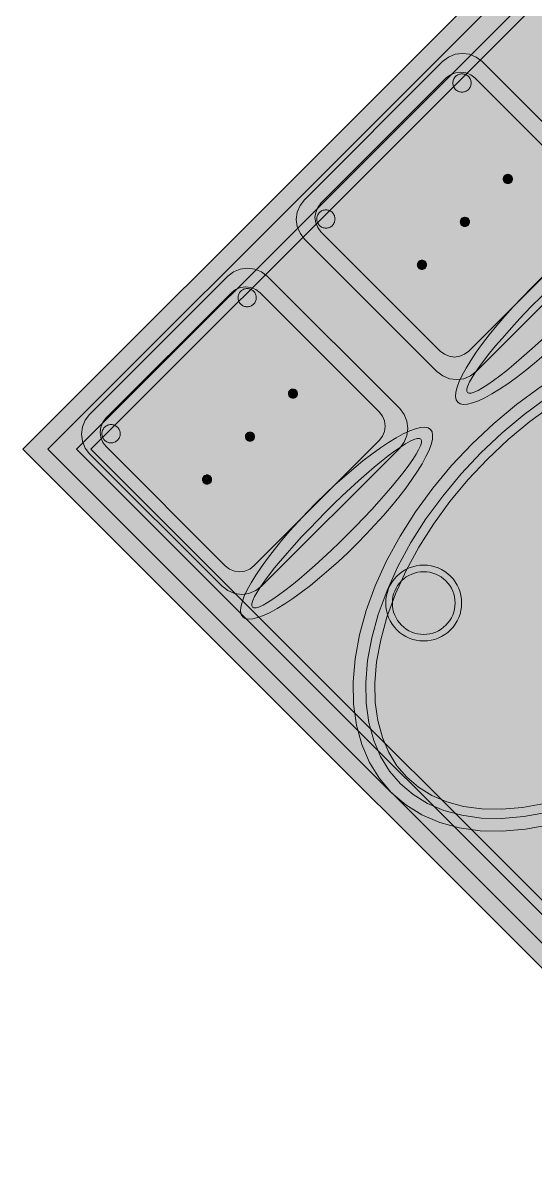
# Model space of a CAD drawing. Header units: metres. Extents: x 2172.2 to 2210.6, y 415.3 to 458.1.
# Drawn here: x 2203.342 to 2204.354, y 427.275 to 429.524 of the extents above; entities that cross this region are included whole.
import ezdxf

# ---------------------------------------------------------------- set-up
doc = ezdxf.new("R2010")
doc.units = ezdxf.units.M
for name, color, linetype, lineweight in [('NC_N1_CHAIRS', 7, 'CONTINUOUS', 13), ('NC_N1_FLOOR_DECOR', 32, 'CONTINUOUS', 13), ('NC_N1_TABLES', 7, 'CONTINUOUS', 13)]:
    doc.layers.add(name, color=color, linetype=linetype, lineweight=lineweight)

# ---------------------------------------------------------------- blocks, each defined once
blk = doc.blocks.new('NC_N1_MIXED_FLOOR_BAY_06')
at = {"true_color": 0xeff0ee}
h = blk.add_hatch(color=256, dxfattribs=at)
h.dxf.hatch_style = 1
h.paths.add_polyline_path([(15.2653, -3.3949), (15.2864, -3.416), (15.2949, -3.4245), (15.3244, -3.454), (15.3328, -3.4624), (15.3727, -3.5023), (15.4167, -3.5463), (15.4797, -3.6093), (15.5237, -3.6533), (15.6258, -3.7554), (15.6698, -3.7994), (15.7328, -3.8625), (15.7768, -3.9065), (15.879, -4.0086), (15.923, -4.0526), (15.986, -4.1156), (16.03, -4.1596), (16.1322, -4.2618), (16.1762, -4.3058), (16.2392, -4.3688), (16.2832, -4.4128), (16.3853, -4.515), (16.4294, -4.559), (16.4924, -4.622), (16.5364, -4.666), (16.6043, -4.7339), (16.6128, -4.7424), (16.6423, -4.7719), (16.6507, -4.7803), (16.6718, -4.8014), (14.7485, -6.7248), (13.342, -5.3183)])
at = {"color": 0, "linetype": 'CONTINUOUS', "lineweight": -2, "true_color": 0xa5b2b8}
blk.add_lwpolyline([(16.6718, -4.8014), (14.7485, -6.7248), (13.342, -5.3183), (15.2653, -3.3949)], dxfattribs=at)
at = {"color": 0, "linetype": 'CONTINUOUS', "lineweight": -2, "true_color": 0xa38246}
for points in [[(16.6223, -4.8014), (14.7485, -6.6753), (13.3915, -5.3183), (15.2653, -3.4444)], [(16.5375, -4.8014), (14.7485, -6.5904), (13.4763, -5.3183), (15.2653, -3.5293)]]:
    blk.add_lwpolyline(points, dxfattribs=at)
at = {"color": 0, "linetype": 'CONTINUOUS', "lineweight": -2, "true_color": 0x778fa0}
blk.add_lwpolyline([(16.5658, -4.8014), (14.7485, -6.6187), (13.4481, -5.3183), (15.2653, -3.501)], dxfattribs=at)
blk = doc.blocks.new('NC_N1_DINING_2')
at = {"true_color": 0xf6f5ef}
h = blk.add_hatch(color=256, dxfattribs=at)
h.dxf.hatch_style = 1
h.paths.add_polyline_path([(0.6, 0), (0.5971, 0.0368), (0.5885, 0.0732), (0.5742, 0.1089), (0.5543, 0.1435), (0.5292, 0.1768), (0.4989, 0.2083), (0.4638, 0.2379), (0.4243, 0.2652), (0.3806, 0.2899), (0.3333, 0.3118), (0.2828, 0.3307), (0.2296, 0.3465), (0.1742, 0.3589), (0.1171, 0.3678), (0.0588, 0.3732), (0, 0.375), (-0.0588, 0.3732), (-0.1171, 0.3678), (-0.1742, 0.3589), (-0.2296, 0.3465), (-0.2828, 0.3307), (-0.3333, 0.3118), (-0.3806, 0.2899), (-0.4243, 0.2652), (-0.4638, 0.2379), (-0.4989, 0.2083), (-0.5292, 0.1768), (-0.5543, 0.1435), (-0.5742, 0.1089), (-0.5885, 0.0732), (-0.5971, 0.0368), (-0.6, 0), (-0.5971, -0.0368), (-0.5885, -0.0732), (-0.5742, -0.1089), (-0.5543, -0.1435), (-0.5292, -0.1768), (-0.4989, -0.2083), (-0.4638, -0.2379), (-0.4243, -0.2652), (-0.3806, -0.2899), (-0.3333, -0.3118), (-0.2828, -0.3307), (-0.2296, -0.3465), (-0.1742, -0.3589), (-0.1171, -0.3678), (-0.0588, -0.3732), (0, -0.375), (0.0588, -0.3732), (0.1171, -0.3678), (0.1742, -0.3589), (0.2296, -0.3465), (0.2828, -0.3307), (0.3333, -0.3118), (0.3806, -0.2899), (0.4243, -0.2652), (0.4638, -0.2379), (0.4989, -0.2083), (0.5292, -0.1768), (0.5543, -0.1435), (0.5742, -0.1089), (0.5885, -0.0732), (0.5971, -0.0368)])
at = {"color": 0, "linetype": 'CONTINUOUS', "lineweight": -2, "true_color": 0x2d3540}
blk.add_lwpolyline([(0.6, 0), (0.5971, 0.0368), (0.5885, 0.0732), (0.5742, 0.1089), (0.5543, 0.1435), (0.5292, 0.1768), (0.4989, 0.2083), (0.4638, 0.2379), (0.4243, 0.2652), (0.3806, 0.2899), (0.3333, 0.3118), (0.2828, 0.3307), (0.2296, 0.3465), (0.1742, 0.3589), (0.1171, 0.3678), (0.0588, 0.3732), (0, 0.375), (-0.0588, 0.3732), (-0.1171, 0.3678), (-0.1742, 0.3589), (-0.2296, 0.3465), (-0.2828, 0.3307), (-0.3333, 0.3118), (-0.3806, 0.2899), (-0.4243, 0.2652), (-0.4638, 0.2379), (-0.4989, 0.2083), (-0.5292, 0.1768), (-0.5543, 0.1435), (-0.5742, 0.1089), (-0.5885, 0.0732), (-0.5971, 0.0368), (-0.6, 0), (-0.5971, -0.0368), (-0.5885, -0.0732), (-0.5742, -0.1089), (-0.5543, -0.1435), (-0.5292, -0.1768), (-0.4989, -0.2083), (-0.4638, -0.2379), (-0.4243, -0.2652), (-0.3806, -0.2899), (-0.3333, -0.3118), (-0.2828, -0.3307), (-0.2296, -0.3465), (-0.1742, -0.3589), (-0.1171, -0.3678), (-0.0588, -0.3732), (0, -0.375), (0.0588, -0.3732), (0.1171, -0.3678), (0.1742, -0.3589), (0.2296, -0.3465), (0.2828, -0.3307), (0.3333, -0.3118), (0.3806, -0.2899), (0.4243, -0.2652), (0.4638, -0.2379), (0.4989, -0.2083), (0.5292, -0.1768), (0.5543, -0.1435), (0.5742, -0.1089), (0.5885, -0.0732), (0.5971, -0.0368)], close=True, dxfattribs=at)
at = {"color": 0, "linetype": 'CONTINUOUS', "lineweight": -2, "true_color": 0xa38246}
for points in [[(0.5749, 0), (0.5723, -0.0329), (0.5646, -0.0656), (0.5516, -0.0979), (0.5334, -0.1297), (0.5101, -0.1605), (0.4818, -0.1901), (0.4486, -0.218), (0.411, -0.244), (0.3692, -0.2676), (0.3237, -0.2887), (0.2749, -0.307), (0.2233, -0.3222), (0.1695, -0.3343), (0.114, -0.343), (0.0573, -0.3482), (0, -0.35), (-0.0573, -0.3482), (-0.114, -0.343), (-0.1695, -0.3343), (-0.2233, -0.3222), (-0.2749, -0.307), (-0.3237, -0.2887), (-0.3692, -0.2676), (-0.411, -0.244), (-0.4486, -0.218), (-0.4818, -0.1901), (-0.5101, -0.1605), (-0.5334, -0.1297), (-0.5516, -0.0979), (-0.5646, -0.0656), (-0.5723, -0.0329), (-0.5749, 0), (-0.5723, 0.0329), (-0.5646, 0.0656), (-0.5516, 0.0979), (-0.5334, 0.1297), (-0.5101, 0.1605), (-0.4818, 0.1901), (-0.4486, 0.218), (-0.411, 0.244), (-0.3692, 0.2676), (-0.3237, 0.2887), (-0.2749, 0.307), (-0.2233, 0.3222), (-0.1695, 0.3343), (-0.114, 0.343), (-0.0573, 0.3482), (0, 0.35), (0.0573, 0.3482), (0.114, 0.343), (0.1695, 0.3343), (0.2233, 0.3222), (0.2749, 0.307), (0.3237, 0.2887), (0.3692, 0.2676), (0.411, 0.244), (0.4486, 0.218), (0.4818, 0.1901), (0.5101, 0.1605), (0.5334, 0.1297), (0.5516, 0.0979), (0.5646, 0.0656), (0.5723, 0.0329)], [(0.5569, 0), (0.5545, -0.0301), (0.5474, -0.0601), (0.5354, -0.0901), (0.5184, -0.1198), (0.4964, -0.1488), (0.4694, -0.1769), (0.4377, -0.2037), (0.4014, -0.2287), (0.361, -0.2516), (0.3167, -0.2721), (0.2692, -0.2899), (0.2188, -0.3048), (0.1661, -0.3166), (0.1117, -0.3251), (0.0562, -0.3303), (0, -0.332), (-0.0562, -0.3303), (-0.1117, -0.3251), (-0.1661, -0.3166), (-0.2188, -0.3048), (-0.2692, -0.2899), (-0.3167, -0.2721), (-0.361, -0.2516), (-0.4014, -0.2287), (-0.4377, -0.2037), (-0.4694, -0.1769), (-0.4964, -0.1488), (-0.5184, -0.1198), (-0.5354, -0.0901), (-0.5474, -0.0601), (-0.5545, -0.0301), (-0.5569, 0), (-0.5545, 0.0301), (-0.5474, 0.0601), (-0.5354, 0.0901), (-0.5184, 0.1198), (-0.4964, 0.1488), (-0.4694, 0.1769), (-0.4377, 0.2037), (-0.4014, 0.2287), (-0.361, 0.2516), (-0.3167, 0.2721), (-0.2692, 0.2899), (-0.2188, 0.3048), (-0.1661, 0.3166), (-0.1117, 0.3251), (-0.0562, 0.3303), (0, 0.332), (0.0562, 0.3303), (0.1117, 0.3251), (0.1661, 0.3166), (0.2188, 0.3048), (0.2692, 0.2899), (0.3167, 0.2721), (0.361, 0.2516), (0.4014, 0.2287), (0.4377, 0.2037), (0.4694, 0.1769), (0.4964, 0.1488), (0.5184, 0.1198), (0.5354, 0.0901), (0.5474, 0.0601), (0.5545, 0.0301)], [(-0.228, 0.22), (-0.2283, 0.2139), (-0.2292, 0.2079), (-0.2307, 0.202), (-0.2327, 0.1963), (-0.2353, 0.1908), (-0.2384, 0.1856), (-0.2421, 0.1807), (-0.2462, 0.1762), (-0.2507, 0.1721), (-0.2556, 0.1684), (-0.2608, 0.1653), (-0.2663, 0.1627), (-0.272, 0.1607), (-0.2779, 0.1592), (-0.2839, 0.1583), (-0.29, 0.158), (-0.2961, 0.1583), (-0.3021, 0.1592), (-0.308, 0.1607), (-0.3137, 0.1627), (-0.3192, 0.1653), (-0.3244, 0.1684), (-0.3293, 0.1721), (-0.3338, 0.1762), (-0.3379, 0.1807), (-0.3416, 0.1856), (-0.3447, 0.1908), (-0.3473, 0.1963), (-0.3493, 0.202), (-0.3508, 0.2079), (-0.3517, 0.2139), (-0.352, 0.22), (-0.3517, 0.2261), (-0.3508, 0.2321), (-0.3493, 0.238), (-0.3473, 0.2437), (-0.3447, 0.2492), (-0.3416, 0.2544), (-0.3379, 0.2593), (-0.3338, 0.2638), (-0.3293, 0.2679), (-0.3244, 0.2716), (-0.3192, 0.2747), (-0.3137, 0.2773), (-0.308, 0.2793), (-0.3021, 0.2808), (-0.2961, 0.2817), (-0.29, 0.282), (-0.2839, 0.2817), (-0.2779, 0.2808), (-0.272, 0.2793), (-0.2663, 0.2773), (-0.2608, 0.2747), (-0.2556, 0.2716), (-0.2507, 0.2679), (-0.2462, 0.2638), (-0.2421, 0.2593), (-0.2384, 0.2544), (-0.2353, 0.2492), (-0.2327, 0.2437), (-0.2307, 0.238), (-0.2292, 0.2321), (-0.2283, 0.2261)], [(0.352, 0.22), (0.3517, 0.2139), (0.3508, 0.2079), (0.3493, 0.202), (0.3473, 0.1963), (0.3447, 0.1908), (0.3416, 0.1856), (0.3379, 0.1807), (0.3338, 0.1762), (0.3293, 0.1721), (0.3244, 0.1684), (0.3192, 0.1653), (0.3137, 0.1627), (0.308, 0.1607), (0.3021, 0.1592), (0.2961, 0.1583), (0.29, 0.158), (0.2839, 0.1583), (0.2779, 0.1592), (0.272, 0.1607), (0.2663, 0.1627), (0.2608, 0.1653), (0.2556, 0.1684), (0.2507, 0.1721), (0.2462, 0.1762), (0.2421, 0.1807), (0.2384, 0.1856), (0.2353, 0.1908), (0.2327, 0.1963), (0.2307, 0.202), (0.2292, 0.2079), (0.2283, 0.2139), (0.228, 0.22), (0.2283, 0.2261), (0.2292, 0.2321), (0.2307, 0.238), (0.2327, 0.2437), (0.2353, 0.2492), (0.2384, 0.2544), (0.2421, 0.2593), (0.2462, 0.2638), (0.2507, 0.2679), (0.2556, 0.2716), (0.2608, 0.2747), (0.2663, 0.2773), (0.272, 0.2793), (0.2779, 0.2808), (0.2839, 0.2817), (0.29, 0.282), (0.2961, 0.2817), (0.3021, 0.2808), (0.308, 0.2793), (0.3137, 0.2773), (0.3192, 0.2747), (0.3244, 0.2716), (0.3293, 0.2679), (0.3338, 0.2638), (0.3379, 0.2593), (0.3416, 0.2544), (0.3447, 0.2492), (0.3473, 0.2437), (0.3493, 0.238), (0.3508, 0.2321), (0.3517, 0.2261)], [(0.085, 0), (0.0846, 0.0054), (0.0834, 0.0107), (0.0813, 0.016), (0.0785, 0.021), (0.075, 0.0259), (0.0707, 0.0306), (0.0657, 0.0349), (0.0601, 0.0389), (0.0539, 0.0425), (0.0472, 0.0457), (0.0401, 0.0485), (0.0325, 0.0508), (0.0247, 0.0526), (0.0166, 0.0539), (0.0083, 0.0547), (0, 0.055), (-0.0083, 0.0547), (-0.0166, 0.0539), (-0.0247, 0.0526), (-0.0325, 0.0508), (-0.0401, 0.0485), (-0.0472, 0.0457), (-0.0539, 0.0425), (-0.0601, 0.0389), (-0.0657, 0.0349), (-0.0707, 0.0306), (-0.075, 0.0259), (-0.0785, 0.021), (-0.0813, 0.016), (-0.0834, 0.0107), (-0.0846, 0.0054), (-0.085, 0), (-0.0846, -0.0054), (-0.0834, -0.0107), (-0.0813, -0.016), (-0.0785, -0.021), (-0.075, -0.0259), (-0.0707, -0.0306), (-0.0657, -0.0349), (-0.0601, -0.0389), (-0.0539, -0.0425), (-0.0472, -0.0457), (-0.0401, -0.0485), (-0.0325, -0.0508), (-0.0247, -0.0526), (-0.0166, -0.0539), (-0.0083, -0.0547), (0, -0.055), (0.0083, -0.0547), (0.0166, -0.0539), (0.0247, -0.0526), (0.0325, -0.0508), (0.0401, -0.0485), (0.0472, -0.0457), (0.0539, -0.0425), (0.0601, -0.0389), (0.0657, -0.0349), (0.0707, -0.0306), (0.075, -0.0259), (0.0785, -0.021), (0.0813, -0.016), (0.0834, -0.0107), (0.0846, -0.0054)], [(-0.228, -0.22), (-0.2283, -0.2261), (-0.2292, -0.2321), (-0.2307, -0.238), (-0.2327, -0.2437), (-0.2353, -0.2492), (-0.2384, -0.2544), (-0.2421, -0.2593), (-0.2462, -0.2638), (-0.2507, -0.2679), (-0.2556, -0.2716), (-0.2608, -0.2747), (-0.2663, -0.2773), (-0.272, -0.2793), (-0.2779, -0.2808), (-0.2839, -0.2817), (-0.29, -0.282), (-0.2961, -0.2817), (-0.3021, -0.2808), (-0.308, -0.2793), (-0.3137, -0.2773), (-0.3192, -0.2747), (-0.3244, -0.2716), (-0.3293, -0.2679), (-0.3338, -0.2638), (-0.3379, -0.2593), (-0.3416, -0.2544), (-0.3447, -0.2492), (-0.3473, -0.2437), (-0.3493, -0.238), (-0.3508, -0.2321), (-0.3517, -0.2261), (-0.352, -0.22), (-0.3517, -0.2139), (-0.3508, -0.2079), (-0.3493, -0.202), (-0.3473, -0.1963), (-0.3447, -0.1908), (-0.3416, -0.1856), (-0.3379, -0.1807), (-0.3338, -0.1762), (-0.3293, -0.1721), (-0.3244, -0.1684), (-0.3192, -0.1653), (-0.3137, -0.1627), (-0.308, -0.1607), (-0.3021, -0.1592), (-0.2961, -0.1583), (-0.29, -0.158), (-0.2839, -0.1583), (-0.2779, -0.1592), (-0.272, -0.1607), (-0.2663, -0.1627), (-0.2608, -0.1653), (-0.2556, -0.1684), (-0.2507, -0.1721), (-0.2462, -0.1762), (-0.2421, -0.1807), (-0.2384, -0.1856), (-0.2353, -0.1908), (-0.2327, -0.1963), (-0.2307, -0.202), (-0.2292, -0.2079), (-0.2283, -0.2139)], [(0.352, -0.22), (0.3517, -0.2261), (0.3508, -0.2321), (0.3493, -0.238), (0.3473, -0.2437), (0.3447, -0.2492), (0.3416, -0.2544), (0.3379, -0.2593), (0.3338, -0.2638), (0.3293, -0.2679), (0.3244, -0.2716), (0.3192, -0.2747), (0.3137, -0.2773), (0.308, -0.2793), (0.3021, -0.2808), (0.2961, -0.2817), (0.29, -0.282), (0.2839, -0.2817), (0.2779, -0.2808), (0.272, -0.2793), (0.2663, -0.2773), (0.2608, -0.2747), (0.2556, -0.2716), (0.2507, -0.2679), (0.2462, -0.2638), (0.2421, -0.2593), (0.2384, -0.2544), (0.2353, -0.2492), (0.2327, -0.2437), (0.2307, -0.238), (0.2292, -0.2321), (0.2283, -0.2261), (0.228, -0.22), (0.2283, -0.2139), (0.2292, -0.2079), (0.2307, -0.202), (0.2327, -0.1963), (0.2353, -0.1908), (0.2384, -0.1856), (0.2421, -0.1807), (0.2462, -0.1762), (0.2507, -0.1721), (0.2556, -0.1684), (0.2608, -0.1653), (0.2663, -0.1627), (0.272, -0.1607), (0.2779, -0.1592), (0.2839, -0.1583), (0.29, -0.158), (0.2961, -0.1583), (0.3021, -0.1592), (0.308, -0.1607), (0.3137, -0.1627), (0.3192, -0.1653), (0.3244, -0.1684), (0.3293, -0.1721), (0.3338, -0.1762), (0.3379, -0.1807), (0.3416, -0.1856), (0.3447, -0.1908), (0.3473, -0.1963), (0.3493, -0.202), (0.3508, -0.2079), (0.3517, -0.2139)]]:
    blk.add_lwpolyline(points, close=True, dxfattribs=at)
at = {"color": 0, "linetype": 'CONTINUOUS', "lineweight": -2, "true_color": 0x89939a}
for points in [[(-0.215, 0.22), (-0.2154, 0.2126), (-0.2164, 0.2054), (-0.2182, 0.1982), (-0.2207, 0.1913), (-0.2239, 0.1846), (-0.2276, 0.1783), (-0.232, 0.1724), (-0.237, 0.167), (-0.2424, 0.162), (-0.2483, 0.1576), (-0.2546, 0.1539), (-0.2613, 0.1507), (-0.2682, 0.1482), (-0.2754, 0.1464), (-0.2826, 0.1454), (-0.29, 0.145), (-0.2974, 0.1454), (-0.3046, 0.1464), (-0.3118, 0.1482), (-0.3187, 0.1507), (-0.3254, 0.1539), (-0.3317, 0.1576), (-0.3376, 0.162), (-0.343, 0.167), (-0.348, 0.1724), (-0.3524, 0.1783), (-0.3561, 0.1846), (-0.3593, 0.1913), (-0.3618, 0.1982), (-0.3636, 0.2054), (-0.3646, 0.2126), (-0.365, 0.22), (-0.3646, 0.2274), (-0.3636, 0.2346), (-0.3618, 0.2418), (-0.3593, 0.2487), (-0.3561, 0.2554), (-0.3524, 0.2617), (-0.348, 0.2676), (-0.343, 0.273), (-0.3376, 0.278), (-0.3317, 0.2824), (-0.3254, 0.2861), (-0.3187, 0.2893), (-0.3118, 0.2918), (-0.3046, 0.2936), (-0.2974, 0.2946), (-0.29, 0.295), (-0.2826, 0.2946), (-0.2754, 0.2936), (-0.2682, 0.2918), (-0.2613, 0.2893), (-0.2546, 0.2861), (-0.2483, 0.2824), (-0.2424, 0.278), (-0.237, 0.273), (-0.232, 0.2676), (-0.2276, 0.2617), (-0.2239, 0.2554), (-0.2207, 0.2487), (-0.2182, 0.2418), (-0.2164, 0.2346), (-0.2154, 0.2274)], [(0.365, 0.22), (0.3646, 0.2126), (0.3636, 0.2054), (0.3618, 0.1982), (0.3593, 0.1913), (0.3561, 0.1846), (0.3524, 0.1783), (0.348, 0.1724), (0.343, 0.167), (0.3376, 0.162), (0.3317, 0.1576), (0.3254, 0.1539), (0.3187, 0.1507), (0.3118, 0.1482), (0.3046, 0.1464), (0.2974, 0.1454), (0.29, 0.145), (0.2826, 0.1454), (0.2754, 0.1464), (0.2682, 0.1482), (0.2613, 0.1507), (0.2546, 0.1539), (0.2483, 0.1576), (0.2424, 0.162), (0.237, 0.167), (0.232, 0.1724), (0.2276, 0.1783), (0.2239, 0.1846), (0.2207, 0.1913), (0.2182, 0.1982), (0.2164, 0.2054), (0.2154, 0.2126), (0.215, 0.22), (0.2154, 0.2274), (0.2164, 0.2346), (0.2182, 0.2418), (0.2207, 0.2487), (0.2239, 0.2554), (0.2276, 0.2617), (0.232, 0.2676), (0.237, 0.273), (0.2424, 0.278), (0.2483, 0.2824), (0.2546, 0.2861), (0.2613, 0.2893), (0.2682, 0.2918), (0.2754, 0.2936), (0.2826, 0.2946), (0.29, 0.295), (0.2974, 0.2946), (0.3046, 0.2936), (0.3118, 0.2918), (0.3187, 0.2893), (0.3254, 0.2861), (0.3317, 0.2824), (0.3376, 0.278), (0.343, 0.273), (0.348, 0.2676), (0.3524, 0.2617), (0.3561, 0.2554), (0.3593, 0.2487), (0.3618, 0.2418), (0.3636, 0.2346), (0.3646, 0.2274)], [(-0.215, -0.22), (-0.2154, -0.2274), (-0.2164, -0.2346), (-0.2182, -0.2418), (-0.2207, -0.2487), (-0.2239, -0.2554), (-0.2276, -0.2617), (-0.232, -0.2676), (-0.237, -0.273), (-0.2424, -0.278), (-0.2483, -0.2824), (-0.2546, -0.2861), (-0.2613, -0.2893), (-0.2682, -0.2918), (-0.2754, -0.2936), (-0.2826, -0.2946), (-0.29, -0.295), (-0.2974, -0.2946), (-0.3046, -0.2936), (-0.3118, -0.2918), (-0.3187, -0.2893), (-0.3254, -0.2861), (-0.3317, -0.2824), (-0.3376, -0.278), (-0.343, -0.273), (-0.348, -0.2676), (-0.3524, -0.2617), (-0.3561, -0.2554), (-0.3593, -0.2487), (-0.3618, -0.2418), (-0.3636, -0.2346), (-0.3646, -0.2274), (-0.365, -0.22), (-0.3646, -0.2126), (-0.3636, -0.2054), (-0.3618, -0.1982), (-0.3593, -0.1913), (-0.3561, -0.1846), (-0.3524, -0.1783), (-0.348, -0.1724), (-0.343, -0.167), (-0.3376, -0.162), (-0.3317, -0.1576), (-0.3254, -0.1539), (-0.3187, -0.1507), (-0.3118, -0.1482), (-0.3046, -0.1464), (-0.2974, -0.1454), (-0.29, -0.145), (-0.2826, -0.1454), (-0.2754, -0.1464), (-0.2682, -0.1482), (-0.2613, -0.1507), (-0.2546, -0.1539), (-0.2483, -0.1576), (-0.2424, -0.162), (-0.237, -0.167), (-0.232, -0.1724), (-0.2276, -0.1783), (-0.2239, -0.1846), (-0.2207, -0.1913), (-0.2182, -0.1982), (-0.2164, -0.2054), (-0.2154, -0.2126)], [(0.365, -0.22), (0.3646, -0.2274), (0.3636, -0.2346), (0.3618, -0.2418), (0.3593, -0.2487), (0.3561, -0.2554), (0.3524, -0.2617), (0.348, -0.2676), (0.343, -0.273), (0.3376, -0.278), (0.3317, -0.2824), (0.3254, -0.2861), (0.3187, -0.2893), (0.3118, -0.2918), (0.3046, -0.2936), (0.2974, -0.2946), (0.29, -0.295), (0.2826, -0.2946), (0.2754, -0.2936), (0.2682, -0.2918), (0.2613, -0.2893), (0.2546, -0.2861), (0.2483, -0.2824), (0.2424, -0.278), (0.237, -0.273), (0.232, -0.2676), (0.2276, -0.2617), (0.2239, -0.2554), (0.2207, -0.2487), (0.2182, -0.2418), (0.2164, -0.2346), (0.2154, -0.2274), (0.215, -0.22), (0.2154, -0.2126), (0.2164, -0.2054), (0.2182, -0.1982), (0.2207, -0.1913), (0.2239, -0.1846), (0.2276, -0.1783), (0.232, -0.1724), (0.237, -0.167), (0.2424, -0.162), (0.2483, -0.1576), (0.2546, -0.1539), (0.2613, -0.1507), (0.2682, -0.1482), (0.2754, -0.1464), (0.2826, -0.1454), (0.29, -0.145), (0.2974, -0.1454), (0.3046, -0.1464), (0.3118, -0.1482), (0.3187, -0.1507), (0.3254, -0.1539), (0.3317, -0.1576), (0.3376, -0.162), (0.343, -0.167), (0.348, -0.1724), (0.3524, -0.1783), (0.3561, -0.1846), (0.3593, -0.1913), (0.3618, -0.1982), (0.3636, -0.2054), (0.3646, -0.2126)]]:
    blk.add_lwpolyline(points, close=True, dxfattribs=at)
blk = doc.blocks.new('NC_N1_CHAIR_IVORY')
at = {"true_color": 0xf6f5ef}
h = blk.add_hatch(color=256, dxfattribs=at)
h.dxf.hatch_style = 1
h.paths.add_polyline_path([(0.262, 0.222), (0.2607, 0.2276), (0.257, 0.2331), (0.2507, 0.2385), (0.2421, 0.2438), (0.2311, 0.2489), (0.2178, 0.2537), (0.2025, 0.2582), (0.1853, 0.2623), (0.1662, 0.2661), (0.1456, 0.2694), (0.1235, 0.2723), (0.1003, 0.2747), (0.0761, 0.2765), (0.0511, 0.2779), (0.0257, 0.2787), (0, 0.279), (-0.0257, 0.2787), (-0.0511, 0.2779), (-0.0761, 0.2765), (-0.1003, 0.2747), (-0.1235, 0.2723), (-0.1456, 0.2694), (-0.1662, 0.2661), (-0.1853, 0.2623), (-0.2025, 0.2582), (-0.2178, 0.2537), (-0.2311, 0.2489), (-0.2421, 0.2438), (-0.2507, 0.2385), (-0.257, 0.2331), (-0.2607, 0.2276), (-0.262, 0.222), (-0.2607, 0.2164), (-0.257, 0.2109), (-0.2507, 0.2055), (-0.2421, 0.2002), (-0.2311, 0.1951), (-0.2178, 0.1903), (-0.2025, 0.1858), (-0.1853, 0.1817), (-0.1662, 0.1779), (-0.1456, 0.1746), (-0.1235, 0.1717), (-0.1003, 0.1693), (-0.0761, 0.1675), (-0.0511, 0.1661), (-0.0257, 0.1653), (0, 0.165), (0.0257, 0.1653), (0.0511, 0.1661), (0.0761, 0.1675), (0.1003, 0.1693), (0.1235, 0.1717), (0.1456, 0.1746), (0.1662, 0.1779), (0.1853, 0.1817), (0.2025, 0.1858), (0.2178, 0.1903), (0.2311, 0.1951), (0.2421, 0.2002), (0.2507, 0.2055), (0.257, 0.2109), (0.2607, 0.2164)])
at = {"true_color": 0xdbe4e9}
h = blk.add_hatch(color=256, dxfattribs=at)
h.dxf.hatch_style = 1
h.paths.add_polyline_path([(0.193, -0.275), (-0.193, -0.275), (-0.2072, -0.2731), (-0.2205, -0.2676), (-0.2319, -0.2589), (-0.2406, -0.2475), (-0.2461, -0.2342), (-0.248, -0.22), (-0.248, 0.15), (-0.2461, 0.1642), (-0.2406, 0.1775), (-0.2319, 0.1889), (-0.2205, 0.1976), (-0.2072, 0.2031), (-0.193, 0.205), (0.193, 0.205), (0.2072, 0.2031), (0.2205, 0.1976), (0.2319, 0.1889), (0.2406, 0.1775), (0.2461, 0.1642), (0.248, 0.15), (0.248, -0.22), (0.2461, -0.2342), (0.2406, -0.2475), (0.2319, -0.2589), (0.2205, -0.2676), (0.2072, -0.2731)])
at = {"true_color": 0xa38246}
h = blk.add_hatch(color=256, dxfattribs=at)
h.dxf.hatch_style = 1
h.paths.add_polyline_path([(-0.111, -0.02), (-0.111, -0.0209), (-0.1112, -0.0218), (-0.1114, -0.0226), (-0.1117, -0.0234), (-0.1121, -0.0242), (-0.1125, -0.025), (-0.113, -0.0257), (-0.1136, -0.0264), (-0.1143, -0.027), (-0.115, -0.0275), (-0.1158, -0.0279), (-0.1166, -0.0283), (-0.1174, -0.0286), (-0.1182, -0.0288), (-0.1191, -0.029), (-0.12, -0.029), (-0.1209, -0.029), (-0.1218, -0.0288), (-0.1226, -0.0286), (-0.1234, -0.0283), (-0.1242, -0.0279), (-0.125, -0.0275), (-0.1257, -0.027), (-0.1264, -0.0264), (-0.127, -0.0257), (-0.1275, -0.025), (-0.1279, -0.0242), (-0.1283, -0.0234), (-0.1286, -0.0226), (-0.1288, -0.0218), (-0.129, -0.0209), (-0.129, -0.02), (-0.129, -0.0191), (-0.1288, -0.0182), (-0.1286, -0.0174), (-0.1283, -0.0166), (-0.1279, -0.0158), (-0.1275, -0.015), (-0.127, -0.0143), (-0.1264, -0.0136), (-0.1257, -0.013), (-0.125, -0.0125), (-0.1242, -0.0121), (-0.1234, -0.0117), (-0.1226, -0.0114), (-0.1218, -0.0112), (-0.1209, -0.011), (-0.12, -0.011), (-0.1191, -0.011), (-0.1182, -0.0112), (-0.1174, -0.0114), (-0.1166, -0.0117), (-0.1158, -0.0121), (-0.115, -0.0125), (-0.1143, -0.013), (-0.1136, -0.0136), (-0.113, -0.0143), (-0.1125, -0.015), (-0.1121, -0.0158), (-0.1117, -0.0166), (-0.1114, -0.0174), (-0.1112, -0.0182), (-0.111, -0.0191)])
h = blk.add_hatch(color=256, dxfattribs=at)
h.dxf.hatch_style = 1
h.paths.add_polyline_path([(0.009, -0.02), (0.009, -0.0209), (0.0088, -0.0218), (0.0086, -0.0226), (0.0083, -0.0234), (0.0079, -0.0242), (0.0075, -0.025), (0.007, -0.0257), (0.0064, -0.0264), (0.0057, -0.027), (0.005, -0.0275), (0.0042, -0.0279), (0.0034, -0.0283), (0.0026, -0.0286), (0.0018, -0.0288), (0.0009, -0.029), (0, -0.029), (-0.0009, -0.029), (-0.0018, -0.0288), (-0.0026, -0.0286), (-0.0034, -0.0283), (-0.0042, -0.0279), (-0.005, -0.0275), (-0.0057, -0.027), (-0.0064, -0.0264), (-0.007, -0.0257), (-0.0075, -0.025), (-0.0079, -0.0242), (-0.0083, -0.0234), (-0.0086, -0.0226), (-0.0088, -0.0218), (-0.009, -0.0209), (-0.009, -0.02), (-0.009, -0.0191), (-0.0088, -0.0182), (-0.0086, -0.0174), (-0.0083, -0.0166), (-0.0079, -0.0158), (-0.0075, -0.015), (-0.007, -0.0143), (-0.0064, -0.0136), (-0.0057, -0.013), (-0.005, -0.0125), (-0.0042, -0.0121), (-0.0034, -0.0117), (-0.0026, -0.0114), (-0.0018, -0.0112), (-0.0009, -0.011), (0, -0.011), (0.0009, -0.011), (0.0018, -0.0112), (0.0026, -0.0114), (0.0034, -0.0117), (0.0042, -0.0121), (0.005, -0.0125), (0.0057, -0.013), (0.0064, -0.0136), (0.007, -0.0143), (0.0075, -0.015), (0.0079, -0.0158), (0.0083, -0.0166), (0.0086, -0.0174), (0.0088, -0.0182), (0.009, -0.0191)])
h = blk.add_hatch(color=256, dxfattribs=at)
h.dxf.hatch_style = 1
h.paths.add_polyline_path([(0.129, -0.02), (0.129, -0.0209), (0.1288, -0.0218), (0.1286, -0.0226), (0.1283, -0.0234), (0.1279, -0.0242), (0.1275, -0.025), (0.127, -0.0257), (0.1264, -0.0264), (0.1257, -0.027), (0.125, -0.0275), (0.1242, -0.0279), (0.1234, -0.0283), (0.1226, -0.0286), (0.1218, -0.0288), (0.1209, -0.029), (0.12, -0.029), (0.1191, -0.029), (0.1182, -0.0288), (0.1174, -0.0286), (0.1166, -0.0283), (0.1158, -0.0279), (0.115, -0.0275), (0.1143, -0.027), (0.1136, -0.0264), (0.113, -0.0257), (0.1125, -0.025), (0.1121, -0.0242), (0.1117, -0.0234), (0.1114, -0.0226), (0.1112, -0.0218), (0.111, -0.0209), (0.111, -0.02), (0.111, -0.0191), (0.1112, -0.0182), (0.1114, -0.0174), (0.1117, -0.0166), (0.1121, -0.0158), (0.1125, -0.015), (0.113, -0.0143), (0.1136, -0.0136), (0.1143, -0.013), (0.115, -0.0125), (0.1158, -0.0121), (0.1166, -0.0117), (0.1174, -0.0114), (0.1182, -0.0112), (0.1191, -0.011), (0.12, -0.011), (0.1209, -0.011), (0.1218, -0.0112), (0.1226, -0.0114), (0.1234, -0.0117), (0.1242, -0.0121), (0.125, -0.0125), (0.1257, -0.013), (0.1264, -0.0136), (0.127, -0.0143), (0.1275, -0.015), (0.1279, -0.0158), (0.1283, -0.0166), (0.1286, -0.0174), (0.1288, -0.0182), (0.129, -0.0191)])
h = blk.add_hatch(color=256, dxfattribs=at)
h.dxf.hatch_style = 1
h.paths.add_polyline_path([(-0.172, -0.218), (-0.1721, -0.2198), (-0.1723, -0.2215), (-0.1728, -0.2232), (-0.1734, -0.2249), (-0.1741, -0.2265), (-0.175, -0.228), (-0.1761, -0.2294), (-0.1773, -0.2307), (-0.1786, -0.2319), (-0.18, -0.233), (-0.1815, -0.2339), (-0.1831, -0.2346), (-0.1848, -0.2352), (-0.1865, -0.2357), (-0.1882, -0.2359), (-0.19, -0.236), (-0.1918, -0.2359), (-0.1935, -0.2357), (-0.1952, -0.2352), (-0.1969, -0.2346), (-0.1985, -0.2339), (-0.2, -0.233), (-0.2014, -0.2319), (-0.2027, -0.2307), (-0.2039, -0.2294), (-0.205, -0.228), (-0.2059, -0.2265), (-0.2066, -0.2249), (-0.2072, -0.2232), (-0.2077, -0.2215), (-0.2079, -0.2198), (-0.208, -0.218), (-0.2079, -0.2162), (-0.2077, -0.2145), (-0.2072, -0.2128), (-0.2066, -0.2111), (-0.2059, -0.2095), (-0.205, -0.208), (-0.2039, -0.2066), (-0.2027, -0.2053), (-0.2014, -0.2041), (-0.2, -0.203), (-0.1985, -0.2021), (-0.1969, -0.2014), (-0.1952, -0.2008), (-0.1935, -0.2003), (-0.1918, -0.2001), (-0.19, -0.2), (-0.1882, -0.2001), (-0.1865, -0.2003), (-0.1848, -0.2008), (-0.1831, -0.2014), (-0.1815, -0.2021), (-0.18, -0.203), (-0.1786, -0.2041), (-0.1773, -0.2053), (-0.1761, -0.2066), (-0.175, -0.208), (-0.1741, -0.2095), (-0.1734, -0.2111), (-0.1728, -0.2128), (-0.1723, -0.2145), (-0.1721, -0.2162)])
h = blk.add_hatch(color=256, dxfattribs=at)
h.dxf.hatch_style = 1
h.paths.add_polyline_path([(0.208, -0.218), (0.2079, -0.2198), (0.2077, -0.2215), (0.2072, -0.2232), (0.2066, -0.2249), (0.2059, -0.2265), (0.205, -0.228), (0.2039, -0.2294), (0.2027, -0.2307), (0.2014, -0.2319), (0.2, -0.233), (0.1985, -0.2339), (0.1969, -0.2346), (0.1952, -0.2352), (0.1935, -0.2357), (0.1918, -0.2359), (0.19, -0.236), (0.1882, -0.2359), (0.1865, -0.2357), (0.1848, -0.2352), (0.1831, -0.2346), (0.1815, -0.2339), (0.18, -0.233), (0.1786, -0.2319), (0.1773, -0.2307), (0.1761, -0.2294), (0.175, -0.228), (0.1741, -0.2265), (0.1734, -0.2249), (0.1728, -0.2232), (0.1723, -0.2215), (0.1721, -0.2198), (0.172, -0.218), (0.1721, -0.2162), (0.1723, -0.2145), (0.1728, -0.2128), (0.1734, -0.2111), (0.1741, -0.2095), (0.175, -0.208), (0.1761, -0.2066), (0.1773, -0.2053), (0.1786, -0.2041), (0.18, -0.203), (0.1815, -0.2021), (0.1831, -0.2014), (0.1848, -0.2008), (0.1865, -0.2003), (0.1882, -0.2001), (0.19, -0.2), (0.1918, -0.2001), (0.1935, -0.2003), (0.1952, -0.2008), (0.1969, -0.2014), (0.1985, -0.2021), (0.2, -0.203), (0.2014, -0.2041), (0.2027, -0.2053), (0.2039, -0.2066), (0.205, -0.208), (0.2059, -0.2095), (0.2066, -0.2111), (0.2072, -0.2128), (0.2077, -0.2145), (0.2079, -0.2162)])
at = {"color": 0, "linetype": 'CONTINUOUS', "lineweight": -2, "true_color": 0x2d3540}
for points in [[(0.262, 0.222), (0.2607, 0.2276), (0.257, 0.2331), (0.2507, 0.2385), (0.2421, 0.2438), (0.2311, 0.2489), (0.2178, 0.2537), (0.2025, 0.2582), (0.1853, 0.2623), (0.1662, 0.2661), (0.1456, 0.2694), (0.1235, 0.2723), (0.1003, 0.2747), (0.0761, 0.2765), (0.0511, 0.2779), (0.0257, 0.2787), (0, 0.279), (-0.0257, 0.2787), (-0.0511, 0.2779), (-0.0761, 0.2765), (-0.1003, 0.2747), (-0.1235, 0.2723), (-0.1456, 0.2694), (-0.1662, 0.2661), (-0.1853, 0.2623), (-0.2025, 0.2582), (-0.2178, 0.2537), (-0.2311, 0.2489), (-0.2421, 0.2438), (-0.2507, 0.2385), (-0.257, 0.2331), (-0.2607, 0.2276), (-0.262, 0.222), (-0.2607, 0.2164), (-0.257, 0.2109), (-0.2507, 0.2055), (-0.2421, 0.2002), (-0.2311, 0.1951), (-0.2178, 0.1903), (-0.2025, 0.1858), (-0.1853, 0.1817), (-0.1662, 0.1779), (-0.1456, 0.1746), (-0.1235, 0.1717), (-0.1003, 0.1693), (-0.0761, 0.1675), (-0.0511, 0.1661), (-0.0257, 0.1653), (0, 0.165), (0.0257, 0.1653), (0.0511, 0.1661), (0.0761, 0.1675), (0.1003, 0.1693), (0.1235, 0.1717), (0.1456, 0.1746), (0.1662, 0.1779), (0.1853, 0.1817), (0.2025, 0.1858), (0.2178, 0.1903), (0.2311, 0.1951), (0.2421, 0.2002), (0.2507, 0.2055), (0.257, 0.2109), (0.2607, 0.2164)], [(0.193, -0.275), (-0.193, -0.275), (-0.2072, -0.2731), (-0.2205, -0.2676), (-0.2319, -0.2589), (-0.2406, -0.2475), (-0.2461, -0.2342), (-0.248, -0.22), (-0.248, 0.15), (-0.2461, 0.1642), (-0.2406, 0.1775), (-0.2319, 0.1889), (-0.2205, 0.1976), (-0.2072, 0.2031), (-0.193, 0.205), (0.193, 0.205), (0.2072, 0.2031), (0.2205, 0.1976), (0.2319, 0.1889), (0.2406, 0.1775), (0.2461, 0.1642), (0.248, 0.15), (0.248, -0.22), (0.2461, -0.2342), (0.2406, -0.2475), (0.2319, -0.2589), (0.2205, -0.2676), (0.2072, -0.2731)]]:
    blk.add_lwpolyline(points, close=True, dxfattribs=at)
at = {"color": 0, "linetype": 'CONTINUOUS', "lineweight": -2, "true_color": 0xa38246}
for points in [[(0.235, 0.222), (0.2339, 0.225), (0.2305, 0.228), (0.2249, 0.231), (0.2171, 0.2339), (0.2073, 0.2366), (0.1954, 0.2392), (0.1817, 0.2417), (0.1662, 0.2439), (0.1491, 0.246), (0.1306, 0.2478), (0.1108, 0.2493), (0.0899, 0.2506), (0.0682, 0.2517), (0.0458, 0.2524), (0.023, 0.2529), (0, 0.253), (-0.023, 0.2529), (-0.0458, 0.2524), (-0.0682, 0.2517), (-0.0899, 0.2506), (-0.1108, 0.2493), (-0.1306, 0.2478), (-0.1491, 0.246), (-0.1662, 0.2439), (-0.1817, 0.2417), (-0.1954, 0.2392), (-0.2073, 0.2366), (-0.2171, 0.2339), (-0.2249, 0.231), (-0.2305, 0.228), (-0.2339, 0.225), (-0.235, 0.222), (-0.2339, 0.219), (-0.2305, 0.216), (-0.2249, 0.213), (-0.2171, 0.2101), (-0.2073, 0.2074), (-0.1954, 0.2048), (-0.1817, 0.2023), (-0.1662, 0.2001), (-0.1491, 0.198), (-0.1306, 0.1962), (-0.1108, 0.1947), (-0.0899, 0.1934), (-0.0682, 0.1923), (-0.0458, 0.1916), (-0.023, 0.1911), (0, 0.191), (0.023, 0.1911), (0.0458, 0.1916), (0.0682, 0.1923), (0.0899, 0.1934), (0.1108, 0.1947), (0.1306, 0.1962), (0.1491, 0.198), (0.1662, 0.2001), (0.1817, 0.2023), (0.1954, 0.2048), (0.2073, 0.2074), (0.2171, 0.2101), (0.2249, 0.213), (0.2305, 0.216), (0.2339, 0.219)], [(0.175, -0.247), (-0.175, -0.247), (-0.1854, -0.2456), (-0.195, -0.2416), (-0.2033, -0.2353), (-0.2096, -0.227), (-0.2136, -0.2174), (-0.215, -0.207), (-0.215, 0.126), (-0.2136, 0.1364), (-0.2096, 0.146), (-0.2033, 0.1543), (-0.195, 0.1606), (-0.1854, 0.1646), (-0.175, 0.166), (0.175, 0.166), (0.1854, 0.1646), (0.195, 0.1606), (0.2033, 0.1543), (0.2096, 0.146), (0.2136, 0.1364), (0.215, 0.126), (0.215, -0.207), (0.2136, -0.2174), (0.2096, -0.227), (0.2033, -0.2353), (0.195, -0.2416), (0.1854, -0.2456)]]:
    blk.add_lwpolyline(points, close=True, dxfattribs=at)
at = {"color": 0, "linetype": 'CONTINUOUS', "lineweight": -2}
for points in [[(-0.111, -0.02), (-0.111, -0.0209), (-0.1112, -0.0218), (-0.1114, -0.0226), (-0.1117, -0.0234), (-0.1121, -0.0242), (-0.1125, -0.025), (-0.113, -0.0257), (-0.1136, -0.0264), (-0.1143, -0.027), (-0.115, -0.0275), (-0.1158, -0.0279), (-0.1166, -0.0283), (-0.1174, -0.0286), (-0.1182, -0.0288), (-0.1191, -0.029), (-0.12, -0.029), (-0.1209, -0.029), (-0.1218, -0.0288), (-0.1226, -0.0286), (-0.1234, -0.0283), (-0.1242, -0.0279), (-0.125, -0.0275), (-0.1257, -0.027), (-0.1264, -0.0264), (-0.127, -0.0257), (-0.1275, -0.025), (-0.1279, -0.0242), (-0.1283, -0.0234), (-0.1286, -0.0226), (-0.1288, -0.0218), (-0.129, -0.0209), (-0.129, -0.02), (-0.129, -0.0191), (-0.1288, -0.0182), (-0.1286, -0.0174), (-0.1283, -0.0166), (-0.1279, -0.0158), (-0.1275, -0.015), (-0.127, -0.0143), (-0.1264, -0.0136), (-0.1257, -0.013), (-0.125, -0.0125), (-0.1242, -0.0121), (-0.1234, -0.0117), (-0.1226, -0.0114), (-0.1218, -0.0112), (-0.1209, -0.011), (-0.12, -0.011), (-0.1191, -0.011), (-0.1182, -0.0112), (-0.1174, -0.0114), (-0.1166, -0.0117), (-0.1158, -0.0121), (-0.115, -0.0125), (-0.1143, -0.013), (-0.1136, -0.0136), (-0.113, -0.0143), (-0.1125, -0.015), (-0.1121, -0.0158), (-0.1117, -0.0166), (-0.1114, -0.0174), (-0.1112, -0.0182), (-0.111, -0.0191)], [(0.009, -0.02), (0.009, -0.0209), (0.0088, -0.0218), (0.0086, -0.0226), (0.0083, -0.0234), (0.0079, -0.0242), (0.0075, -0.025), (0.007, -0.0257), (0.0064, -0.0264), (0.0057, -0.027), (0.005, -0.0275), (0.0042, -0.0279), (0.0034, -0.0283), (0.0026, -0.0286), (0.0018, -0.0288), (0.0009, -0.029), (0, -0.029), (-0.0009, -0.029), (-0.0018, -0.0288), (-0.0026, -0.0286), (-0.0034, -0.0283), (-0.0042, -0.0279), (-0.005, -0.0275), (-0.0057, -0.027), (-0.0064, -0.0264), (-0.007, -0.0257), (-0.0075, -0.025), (-0.0079, -0.0242), (-0.0083, -0.0234), (-0.0086, -0.0226), (-0.0088, -0.0218), (-0.009, -0.0209), (-0.009, -0.02), (-0.009, -0.0191), (-0.0088, -0.0182), (-0.0086, -0.0174), (-0.0083, -0.0166), (-0.0079, -0.0158), (-0.0075, -0.015), (-0.007, -0.0143), (-0.0064, -0.0136), (-0.0057, -0.013), (-0.005, -0.0125), (-0.0042, -0.0121), (-0.0034, -0.0117), (-0.0026, -0.0114), (-0.0018, -0.0112), (-0.0009, -0.011), (0, -0.011), (0.0009, -0.011), (0.0018, -0.0112), (0.0026, -0.0114), (0.0034, -0.0117), (0.0042, -0.0121), (0.005, -0.0125), (0.0057, -0.013), (0.0064, -0.0136), (0.007, -0.0143), (0.0075, -0.015), (0.0079, -0.0158), (0.0083, -0.0166), (0.0086, -0.0174), (0.0088, -0.0182), (0.009, -0.0191)], [(0.129, -0.02), (0.129, -0.0209), (0.1288, -0.0218), (0.1286, -0.0226), (0.1283, -0.0234), (0.1279, -0.0242), (0.1275, -0.025), (0.127, -0.0257), (0.1264, -0.0264), (0.1257, -0.027), (0.125, -0.0275), (0.1242, -0.0279), (0.1234, -0.0283), (0.1226, -0.0286), (0.1218, -0.0288), (0.1209, -0.029), (0.12, -0.029), (0.1191, -0.029), (0.1182, -0.0288), (0.1174, -0.0286), (0.1166, -0.0283), (0.1158, -0.0279), (0.115, -0.0275), (0.1143, -0.027), (0.1136, -0.0264), (0.113, -0.0257), (0.1125, -0.025), (0.1121, -0.0242), (0.1117, -0.0234), (0.1114, -0.0226), (0.1112, -0.0218), (0.111, -0.0209), (0.111, -0.02), (0.111, -0.0191), (0.1112, -0.0182), (0.1114, -0.0174), (0.1117, -0.0166), (0.1121, -0.0158), (0.1125, -0.015), (0.113, -0.0143), (0.1136, -0.0136), (0.1143, -0.013), (0.115, -0.0125), (0.1158, -0.0121), (0.1166, -0.0117), (0.1174, -0.0114), (0.1182, -0.0112), (0.1191, -0.011), (0.12, -0.011), (0.1209, -0.011), (0.1218, -0.0112), (0.1226, -0.0114), (0.1234, -0.0117), (0.1242, -0.0121), (0.125, -0.0125), (0.1257, -0.013), (0.1264, -0.0136), (0.127, -0.0143), (0.1275, -0.015), (0.1279, -0.0158), (0.1283, -0.0166), (0.1286, -0.0174), (0.1288, -0.0182), (0.129, -0.0191)], [(-0.172, -0.218), (-0.1721, -0.2198), (-0.1723, -0.2215), (-0.1728, -0.2232), (-0.1734, -0.2249), (-0.1741, -0.2265), (-0.175, -0.228), (-0.1761, -0.2294), (-0.1773, -0.2307), (-0.1786, -0.2319), (-0.18, -0.233), (-0.1815, -0.2339), (-0.1831, -0.2346), (-0.1848, -0.2352), (-0.1865, -0.2357), (-0.1882, -0.2359), (-0.19, -0.236), (-0.1918, -0.2359), (-0.1935, -0.2357), (-0.1952, -0.2352), (-0.1969, -0.2346), (-0.1985, -0.2339), (-0.2, -0.233), (-0.2014, -0.2319), (-0.2027, -0.2307), (-0.2039, -0.2294), (-0.205, -0.228), (-0.2059, -0.2265), (-0.2066, -0.2249), (-0.2072, -0.2232), (-0.2077, -0.2215), (-0.2079, -0.2198), (-0.208, -0.218), (-0.2079, -0.2162), (-0.2077, -0.2145), (-0.2072, -0.2128), (-0.2066, -0.2111), (-0.2059, -0.2095), (-0.205, -0.208), (-0.2039, -0.2066), (-0.2027, -0.2053), (-0.2014, -0.2041), (-0.2, -0.203), (-0.1985, -0.2021), (-0.1969, -0.2014), (-0.1952, -0.2008), (-0.1935, -0.2003), (-0.1918, -0.2001), (-0.19, -0.2), (-0.1882, -0.2001), (-0.1865, -0.2003), (-0.1848, -0.2008), (-0.1831, -0.2014), (-0.1815, -0.2021), (-0.18, -0.203), (-0.1786, -0.2041), (-0.1773, -0.2053), (-0.1761, -0.2066), (-0.175, -0.208), (-0.1741, -0.2095), (-0.1734, -0.2111), (-0.1728, -0.2128), (-0.1723, -0.2145), (-0.1721, -0.2162)], [(0.208, -0.218), (0.2079, -0.2198), (0.2077, -0.2215), (0.2072, -0.2232), (0.2066, -0.2249), (0.2059, -0.2265), (0.205, -0.228), (0.2039, -0.2294), (0.2027, -0.2307), (0.2014, -0.2319), (0.2, -0.233), (0.1985, -0.2339), (0.1969, -0.2346), (0.1952, -0.2352), (0.1935, -0.2357), (0.1918, -0.2359), (0.19, -0.236), (0.1882, -0.2359), (0.1865, -0.2357), (0.1848, -0.2352), (0.1831, -0.2346), (0.1815, -0.2339), (0.18, -0.233), (0.1786, -0.2319), (0.1773, -0.2307), (0.1761, -0.2294), (0.175, -0.228), (0.1741, -0.2265), (0.1734, -0.2249), (0.1728, -0.2232), (0.1723, -0.2215), (0.1721, -0.2198), (0.172, -0.218), (0.1721, -0.2162), (0.1723, -0.2145), (0.1728, -0.2128), (0.1734, -0.2111), (0.1741, -0.2095), (0.175, -0.208), (0.1761, -0.2066), (0.1773, -0.2053), (0.1786, -0.2041), (0.18, -0.203), (0.1815, -0.2021), (0.1831, -0.2014), (0.1848, -0.2008), (0.1865, -0.2003), (0.1882, -0.2001), (0.19, -0.2), (0.1918, -0.2001), (0.1935, -0.2003), (0.1952, -0.2008), (0.1969, -0.2014), (0.1985, -0.2021), (0.2, -0.203), (0.2014, -0.2041), (0.2027, -0.2053), (0.2039, -0.2066), (0.205, -0.208), (0.2059, -0.2095), (0.2066, -0.2111), (0.2072, -0.2128), (0.2077, -0.2145), (0.2079, -0.2162)]]:
    blk.add_lwpolyline(points, close=True, dxfattribs=at)

msp = doc.modelspace()

# ---------------------------------------------------------------- block references
at = {"layer": 'NC_N1_CHAIRS', "linetype": 'CONTINUOUS', "yscale": -1, "rotation": 45}
for p in [(2204.2291, 429.1169), (2203.8048, 428.6927)]:
    msp.add_blockref('NC_N1_CHAIR_IVORY', p, dxfattribs=at)
at = {"layer": 'NC_N1_FLOOR_DECOR', "linetype": 'CONTINUOUS'}
msp.add_blockref('NC_N1_MIXED_FLOOR_BAY_06', (2190, 434), dxfattribs=at)
at = {"layer": 'NC_N1_TABLES', "linetype": 'CONTINUOUS', "yscale": -1, "rotation": 45}
msp.add_blockref('NC_N1_DINING_2', (2204.4943, 428.4275), dxfattribs=at)

doc.saveas('drawing.dxf')
